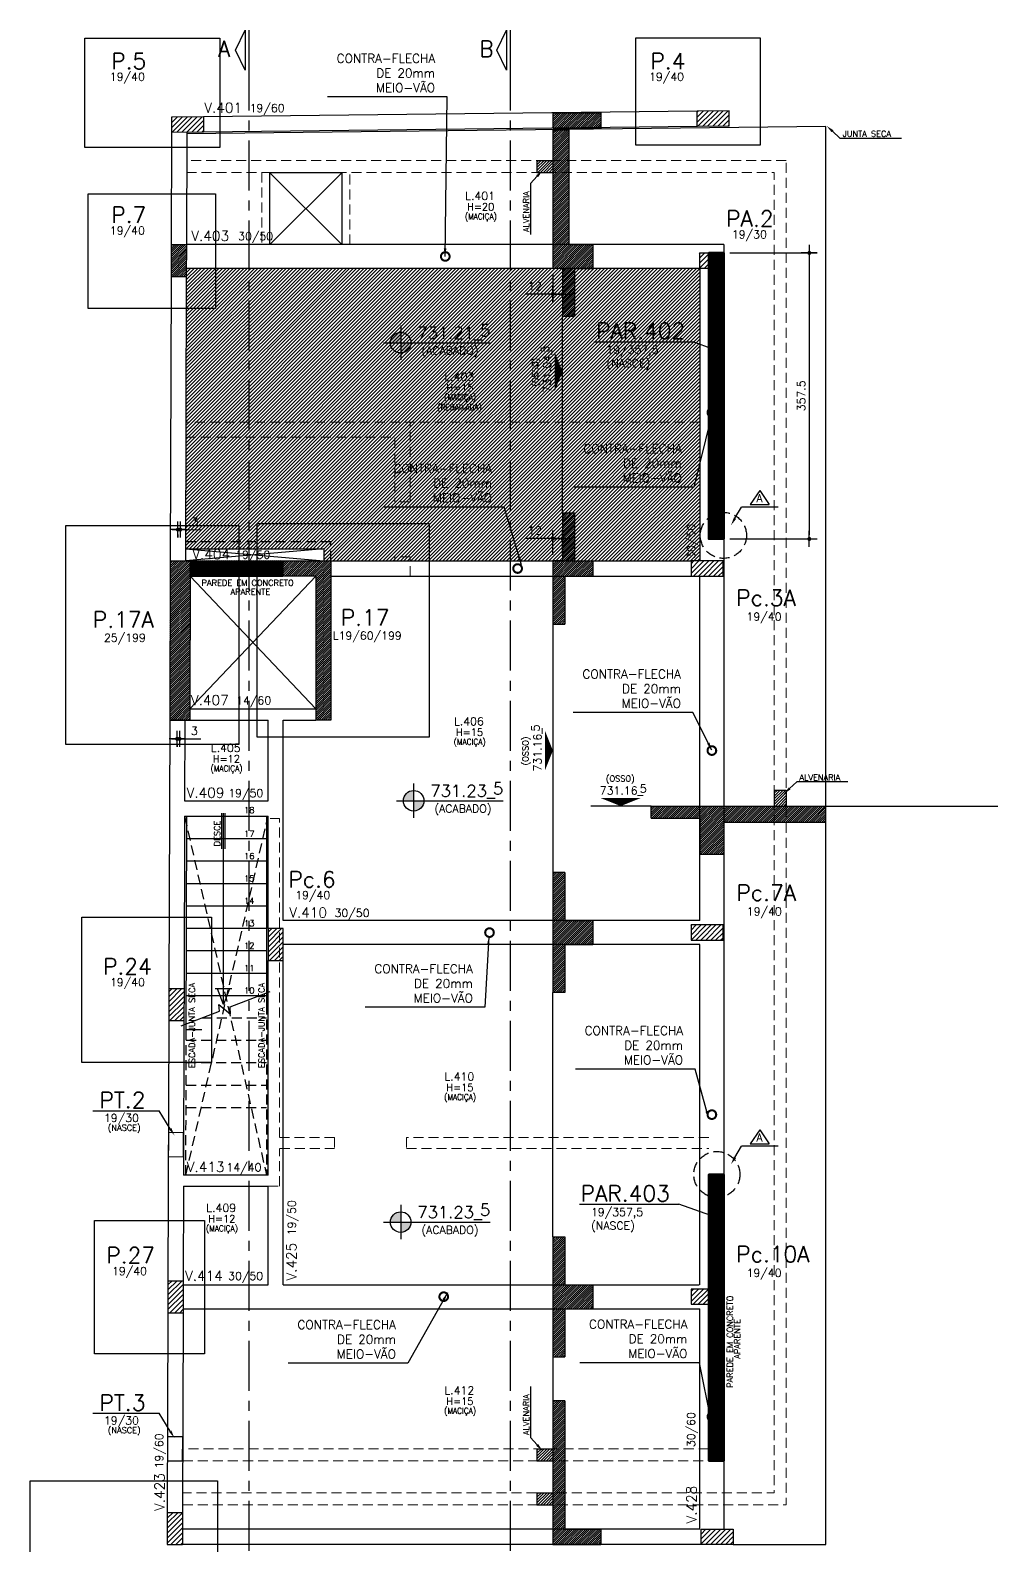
# Model space of a CAD drawing. Header units: inches. Extents: x 17515 to 34518, y -9122 to -4917.
# Drawn here: x 25391 to 26592, y -7168 to -5275 of the extents above; entities that cross this region are included whole.
import ezdxf
from ezdxf.enums import TextEntityAlignment as Align

# ---------------------------------------------------------------- set-up
doc = ezdxf.new("R2010")
doc.units = ezdxf.units.IN
doc.header["$LTSCALE"] = 50
doc.header["$MEASUREMENT"] = 0
doc.linetypes.add('CENTER', pattern=[2, 1.25, -0.25, 0.25, -0.25])
doc.linetypes.add('HIDDEN', pattern=[0.375, 0.25, -0.125])
for name, color, linetype in [('ALVENARIA', 10, 'HIDDEN'), ('CONTRA-FLECHA', 152, 'Continuous'), ('CORTE-FORMA', 1, 'Continuous'), ('COTA', 6, 'Continuous'), ('ESCADA', 8, 'Continuous'), ('FO-HACHURA_PILAR-CONT', 252, 'Continuous'), ('FO-HACHURA_PILAR-MORRE', 252, 'Continuous'), ('FO-TEXTO-LAJES', 152, 'Continuous'), ('FO-TEXTO-VIGAS', 3, 'Continuous'), ('HACHUR LAJE', 141, 'Continuous'), ('NIVEL', 3, 'Continuous'), ('NIVEL-ARQUITETURA', 3, 'Continuous'), ('P-C', 1, 'Continuous'), ('P-M', 7, 'Continuous'), ('P-N', 5, 'Continuous'), ('PAREDE', 191, 'Continuous'), ('TEXTO', 3, 'Continuous')]:
    doc.layers.add(name, color=color, linetype=linetype)
for name, color, linetype, lineweight in [('FO-Textos dos pilares', 3, 'Continuous', 20), ('FO-Vigas', 2, 'Continuous', 30), ('SEM LAJE', 8, 'Continuous', 30)]:
    doc.layers.add(name, color=color, linetype=linetype, lineweight=lineweight)
doc.styles.add('ROMANS', font='romans.shx')
doc.dimstyles.new('COTA_50', dxfattribs={"dimscale": 5, "dimtxt": 2, "dimasz": 1, "dimexe": 2, "dimexo": 1.5, "dimgap": 1, "dimtad": 1, "dimzin": 12, "dimdsep": 46, "dimtxsty": 'ROMANS', "dimblk1": 'COTA', "dimblk2": 'COTA', "dimsah": 1, "dimcen": -4, "dimdle": 1.5, "dimclrd": 6, "dimclre": 6, "dimclrt": 3, "dimadec": 0, "dimazin": 0, "dimtfac": 1, "dimtofl": 0, "dimtmove": 0, "dimatfit": 3, "dimldrblk": 'COTA', "dimfxl": 1, "dimtolj": 1, "dimtzin": 12, "dimarcsym": 0})
doc.dimstyles.new('NOTA', dxfattribs={"dimscale": 5, "dimtxt": 2, "dimasz": 2, "dimexe": 1.5, "dimexo": 2, "dimgap": 1, "dimtad": 1, "dimdec": 1, "dimzin": 12, "dimdsep": 46, "dimtxsty": 'ROMANS', "dimcen": 0.09, "dimclrd": 8, "dimclre": 8, "dimclrt": 3, "dimadec": 0, "dimazin": 0, "dimtfac": 1, "dimtdec": 1, "dimtofl": 0, "dimtmove": 0, "dimatfit": 3, "dimfxl": 1, "dimtolj": 1, "dimtzin": 12, "dimarcsym": 0})
pattern_1 = [(45, (7347.2887, 0), (-3.0935922, 3.0935922), [])]
pattern_2 = [(45, (7347.2887, 0), (-1.32582521, 1.32582521), [])]
pattern_3 = [(45, (7347.2887, 0), (-1.76776695, 1.76776695), [])]

# ---------------------------------------------------------------- blocks, each defined once
blk = doc.blocks.new('COTA')
at = {"layer": 'COTA'}
for p, q in [((2, 0), (-2, 0)), ((0, -2), (0, 2))]:
    blk.add_line(p, q, dxfattribs=at)
at = {"layer": 'COTA', "const_width": 0.5}
blk.add_lwpolyline([(-0.25, 0, 1), (0.25, 0, 1)], format="xyb", close=True, dxfattribs=at)
blk = doc.blocks.new('*D496')
at = {"layer": 'COTA', "color": 6, "lineweight": -2, "transparency": 16777216}
for p, q in [((25570.4, -5898.5), (25565.4, -5898.5)), ((25575.4, -5904.7), (25575.4, -5908.5)), ((25578.4, -5904.7), (25578.4, -5908.5)), ((25583.4, -5898.5), (25605.1, -5898.6))]:
    blk.add_line(p, q, dxfattribs=at)
at = {"layer": 'Defpoints', "color": 0, "transparency": 16777216}
for p in [(25575.4, -5897.2), (25578.4, -5897.2), (25578.4, -5898.5)]:
    blk.add_point(p, dxfattribs=at)
at = {"layer": 'COTA', "color": 6, "lineweight": -2, "transparency": 16777216, "xscale": 5, "yscale": 5, "zscale": 5}
for p, rotation in [((25575.4, -5898.5), 359.826316351655), ((25578.4, -5898.5), 179.826316351655)]:
    blk.add_blockref('COTA', p, dxfattribs=dict(at, rotation=rotation))
at = {"layer": 'COTA', "color": 3, "transparency": 16777216, "insert": (25596.8, -5888.6), "char_height": 10, "attachment_point": 5, "rotation": 359.8263, "style": 'ROMANS'}
blk.add_mtext('\\A1;3', dxfattribs=at)
blk = doc.blocks.new('*D497')
at = {"layer": 'COTA', "color": 6, "lineweight": -2, "transparency": 16777216}
for p, q in [((25569.6, -6160), (25564.6, -6160)), ((25574.6, -6167.2), (25574.6, -6170)), ((25577.6, -6167.2), (25577.6, -6170)), ((25582.6, -6160), (25604.3, -6160.1))]:
    blk.add_line(p, q, dxfattribs=at)
at = {"layer": 'Defpoints', "color": 0, "transparency": 16777216}
for p in [(25574.6, -6159.7), (25577.6, -6159.7), (25577.6, -6160)]:
    blk.add_point(p, dxfattribs=at)
at = {"layer": 'COTA', "color": 6, "lineweight": -2, "transparency": 16777216, "xscale": 5, "yscale": 5, "zscale": 5}
for p, rotation in [((25574.6, -6160), 359.826316351655), ((25577.6, -6160), 179.826316351655)]:
    blk.add_blockref('COTA', p, dxfattribs=dict(at, rotation=rotation))
at = {"layer": 'COTA', "color": 3, "transparency": 16777216, "insert": (25596, -6150.1), "char_height": 10, "attachment_point": 5, "rotation": 359.8263, "style": 'ROMANS'}
blk.add_mtext('\\A1;3', dxfattribs=at)
blk = doc.blocks.new('*D353')
at = {"color": 6, "lineweight": -2, "transparency": 16777216}
for p, q in [((26044.1, -5930.2), (26044.1, -5899.6)), ((26056.1, -5930.2), (26056.1, -5899.6)), ((26039.1, -5909.6), (26009.3, -5909.6)), ((26061.1, -5909.6), (26066.1, -5909.6))]:
    blk.add_line(p, q, dxfattribs=at)
at = {"layer": 'Defpoints', "color": 0, "transparency": 16777216}
for p in [(26044.1, -5909.6), (26044.1, -5937.7), (26056.1, -5937.7)]:
    blk.add_point(p, dxfattribs=at)
at = {"color": 6, "lineweight": -2, "transparency": 16777216, "xscale": 5, "yscale": 5, "zscale": 5}
blk.add_blockref('COTA', (26044.1, -5909.6), dxfattribs=at)
at = {"color": 6, "lineweight": -2, "transparency": 16777216, "xscale": 5, "yscale": 5, "zscale": 5, "rotation": 180}
blk.add_blockref('COTA', (26056.1, -5909.6), dxfattribs=at)
at = {"color": 3, "transparency": 16777216, "insert": (26021.7, -5899.6), "char_height": 10, "attachment_point": 5, "style": 'ROMANS'}
blk.add_mtext('\\A1;12', dxfattribs=at)
blk = doc.blocks.new('*D354')
at = {"color": 6, "lineweight": -2, "transparency": 16777216}
for p, q in [((26044.1, -5579.7), (26044.1, -5614.3)), ((26056.1, -5579.7), (26056.1, -5614.3)), ((26039.1, -5604.3), (26009.3, -5604.3)), ((26061.1, -5604.3), (26066.1, -5604.3))]:
    blk.add_line(p, q, dxfattribs=at)
at = {"layer": 'Defpoints', "color": 0, "transparency": 16777216}
for p in [(26044.1, -5572.2), (26056.1, -5572.2), (26044.1, -5604.3)]:
    blk.add_point(p, dxfattribs=at)
at = {"color": 6, "lineweight": -2, "transparency": 16777216, "xscale": 5, "yscale": 5, "zscale": 5}
blk.add_blockref('COTA', (26044.1, -5604.3), dxfattribs=at)
at = {"color": 6, "lineweight": -2, "transparency": 16777216, "xscale": 5, "yscale": 5, "zscale": 5, "rotation": 180}
blk.add_blockref('COTA', (26056.1, -5604.3), dxfattribs=at)
at = {"color": 3, "transparency": 16777216, "insert": (26021.7, -5594.3), "char_height": 10, "attachment_point": 5, "style": 'ROMANS'}
blk.add_mtext('\\A1;12', dxfattribs=at)
blk = doc.blocks.new('*D355')
at = {"color": 6, "lineweight": -2, "transparency": 16777216}
for p, q in [((26265.2, -5552.7), (26374.5, -5552.7)), ((26364.5, -5557.7), (26364.5, -5905.2)), ((26265.2, -5910.2), (26374.5, -5910.2))]:
    blk.add_line(p, q, dxfattribs=at)
at = {"layer": 'Defpoints', "color": 0, "transparency": 16777216}
for p in [(26257.7, -5552.7), (26257.7, -5910.2), (26364.5, -5910.2)]:
    blk.add_point(p, dxfattribs=at)
at = {"color": 6, "lineweight": -2, "transparency": 16777216, "xscale": 5, "yscale": 5, "zscale": 5}
for p, rotation in [((26364.5, -5552.7), 90), ((26364.5, -5910.2), 270)]:
    blk.add_blockref('COTA', p, dxfattribs=dict(at, rotation=rotation))
at = {"color": 3, "transparency": 16777216, "insert": (26354.5, -5731.4), "char_height": 10, "attachment_point": 5, "rotation": 90, "style": 'ROMANS'}
blk.add_mtext('\\A1;357.5', dxfattribs=at)

msp = doc.modelspace()

# ---------------------------------------------------------------- hatches: boundary and pattern name
at = {"layer": 'CORTE-FORMA'}
h = msp.add_hatch(dxfattribs=at)
h.set_pattern_fill('ANSI31', color=70, scale=15)
h.set_pattern_definition(pattern_2)
h.paths.add_polyline_path([(26044.088, -5396.708), (26104.088, -5396.708), (26104.088, -5377.707), (26044.088, -5377.707)])
h = msp.add_hatch(dxfattribs=at)
h.set_pattern_fill('ANSI31', color=70, scale=15)
h.set_pattern_definition(pattern_2)
h.paths.add_polyline_path([(26044.088, -5572.15), (26044.088, -5398.708), (26064.088, -5398.708), (26064.088, -5542.15), (26094.088, -5542.15), (26094.088, -5572.15), (26071.088, -5572.15), (26071.088, -5632.15), (26056.088, -5632.15), (26056.088, -5572.15)])
h = msp.add_hatch(dxfattribs=at)
h.set_pattern_fill('ANSI31', color=8, scale=20)
h.set_pattern_definition(pattern_3)
h.paths.add_polyline_path([(26044.088, -5452.186), (26044.088, -5437.186), (26044.088, -5437.186), (26024.088, -5437.186), (26024.088, -5437.186), (26024.088, -5452.186), (26024.088, -5452.186)])
h = msp.add_hatch(dxfattribs=at)
h.set_pattern_fill('ANSI31', color=70, scale=15)
h.set_pattern_definition(pattern_2)
h.paths.add_polyline_path([(26044.088, -5937.65), (26044.088, -6016.65), (26059.088, -6016.65), (26059.088, -5956.65), (26094.088, -5956.65), (26094.088, -5937.65), (26071.088, -5937.65), (26071.088, -5877.65), (26056.088, -5877.65), (26056.088, -5937.65)])
h = msp.add_hatch(dxfattribs=at)
h.set_pattern_fill('ANSI31', color=8, scale=20)
h.set_pattern_definition(pattern_3)
h.paths.add_polyline_path([(26320.654, -6244.001), (26335.654, -6244.001), (26335.654, -6224.001), (26320.654, -6224.001)])
h = msp.add_hatch(dxfattribs=at)
h.set_pattern_fill('ANSI31', color=70, scale=15)
h.set_pattern_definition(pattern_2)
h.paths.add_polyline_path([(26166.721, -6259.001), (26227.721, -6259.001), (26227.721, -6304.001), (26257.721, -6304.001), (26257.721, -6264.001), (26385.221, -6264.001), (26385.221, -6244.001), (26166.721, -6244.001)])
h = msp.add_hatch(dxfattribs=at)
h.set_pattern_fill('ANSI31', color=70, scale=15)
h.set_pattern_definition(pattern_2)
h.paths.add_polyline_path([(26059.088, -6417.134), (26094.088, -6417.134), (26094.088, -6387.134), (26059.088, -6387.134), (26059.088, -6327.134), (26044.088, -6327.134), (26044.088, -6477.134), (26059.088, -6477.134)])
h = msp.add_hatch(dxfattribs=at)
h.set_pattern_fill('ANSI31', color=70, scale=15)
h.set_pattern_definition(pattern_2)
h.paths.add_polyline_path([(26059.088, -6872.15), (26094.088, -6872.15), (26094.088, -6842.15), (26059.088, -6842.15), (26059.088, -6782.15), (26044.088, -6782.15), (26044.088, -6932.15), (26059.088, -6932.15)])
h = msp.add_hatch(dxfattribs=at)
h.set_pattern_fill('ANSI31', color=70, scale=15)
h.set_pattern_definition(pattern_2)
h.paths.add_polyline_path([(26044.088, -7166.685), (26104.088, -7166.685), (26104.088, -7147.685), (26059.088, -7147.685), (26059.088, -6987.185), (26044.088, -6987.185)])
h = msp.add_hatch(dxfattribs=at)
h.set_pattern_fill('ANSI31', color=8, scale=20)
h.set_pattern_definition([(45, (7347.2887, 55), (-1.76776695, 1.76776695), [])])
h.paths.add_polyline_path([(26044.088, -7047.185), (26024.088, -7047.185), (26024.088, -7062.185), (26044.088, -7062.185)])
h = msp.add_hatch(dxfattribs=at)
h.set_pattern_fill('ANSI31', color=8, scale=20)
h.set_pattern_definition(pattern_3)
h.paths.add_polyline_path([(26024.088, -7102.185), (26024.088, -7117.185), (26044.088, -7117.185), (26044.088, -7102.185)])
at = {"layer": 'FO-HACHURA_PILAR-CONT'}
h = msp.add_hatch(dxfattribs=at)
h.set_pattern_fill('ANSI31', color=256, scale=15)
h.set_pattern_definition(pattern_2)
h.paths.add_polyline_path([(25567.004, -5542.15), (25586.004, -5542.15), (25585.883, -5582.15), (25566.883, -5582.15)])
h = msp.add_hatch(dxfattribs=at)
h.set_pattern_fill('ANSI31', color=256, scale=15)
h.set_pattern_definition([(45, (13934.3735, 0), (-1.32582521, 1.32582521), [])])
edge = h.paths.add_edge_path()
edge.add_line((25565.805, -5937.65), (25590.805, -5937.65))
edge.add_line((25565.805, -5937.65), (25565.202, -6136.65))
edge.add_line((25590.805, -5937.65), (25590.202, -6136.726))
edge.add_line((25565.202, -6136.65), (25590.202, -6136.65))
h = msp.add_hatch(dxfattribs=at)
h.set_pattern_fill('ANSI31', color=256, scale=15)
h.set_pattern_definition(pattern_2)
edge = h.paths.add_edge_path()
edge.add_line((25706.721, -5937.65), (25706.721, -5956.65))
edge.add_line((25706.721, -5937.65), (25766.721, -5937.65))
edge.add_line((25747.721, -5956.65), (25706.721, -5956.65))
edge.add_line((25747.721, -5956.65), (25747.721, -6136.65))
edge.add_line((25766.721, -5937.65), (25766.721, -6136.65))
edge.add_line((25766.721, -6136.65), (25747.721, -6136.65))
at = {"layer": 'FO-HACHURA_PILAR-MORRE'}
h = msp.add_hatch(dxfattribs=at)
h.set_pattern_fill('ANSI31', color=256, scale=35)
h.set_pattern_definition(pattern_1)
h.paths.add_polyline_path([(26264.221, -5394.219), (26224.221, -5394.672), (26224.221, -5375.67), (26264.221, -5375.218)])
h = msp.add_hatch(dxfattribs=at)
h.set_pattern_fill('ANSI31', color=256, scale=35)
h.set_pattern_definition(pattern_1)
h.paths.add_polyline_path([(25607.488, -5382.643), (25607.43, -5401.644), (25567.429, -5402.097), (25567.486, -5383.095)])
h = msp.add_hatch(dxfattribs=at)
h.set_pattern_fill('ANSI31', color=256, scale=35)
h.set_pattern_definition(pattern_1)
h.paths.add_polyline_path([(26256.721, -5552.65), (26227.221, -5552.65), (26227.221, -5571.65), (26256.721, -5571.65)])
h = msp.add_hatch(dxfattribs=at)
h.set_pattern_fill('ANSI31', color=256, scale=35)
h.set_pattern_definition(pattern_1)
h.paths.add_polyline_path([(26216.721, -5937.65), (26216.721, -5947.15), (26216.721, -5956.65), (26236.721, -5956.65), (26256.721, -5956.65), (26256.721, -5947.15), (26256.721, -5937.65), (26236.721, -5937.65)])
h = msp.add_hatch(dxfattribs=at)
h.set_pattern_fill('ANSI31', color=256, scale=35)
h.set_pattern_definition(pattern_1)
h.paths.add_polyline_path([(25688.188, -6437.15), (25697.688, -6437.15), (25707.188, -6437.15), (25707.188, -6417.15), (25707.188, -6397.15), (25697.688, -6397.15), (25688.188, -6397.15), (25688.188, -6417.15)])
h = msp.add_hatch(dxfattribs=at)
h.set_pattern_fill('ANSI31', color=256, scale=35)
h.set_pattern_definition(pattern_1)
h.paths.add_polyline_path([(26216.721, -6392.634), (26216.721, -6402.134), (26216.721, -6411.634), (26236.721, -6411.634), (26256.721, -6411.634), (26256.721, -6402.134), (26256.721, -6392.634), (26236.721, -6392.634)])
h = msp.add_hatch(dxfattribs=at)
h.set_pattern_fill('ANSI31', color=256, scale=35)
h.set_pattern_definition(pattern_1)
h.paths.add_polyline_path([(25583.185, -6472.15), (25583.064, -6512.15), (25564.064, -6512.15), (25564.185, -6472.15)])
h = msp.add_hatch(dxfattribs=at)
h.set_pattern_fill('ANSI31', color=256, scale=35)
h.set_pattern_definition(pattern_1)
h.paths.add_polyline_path([(25582.079, -6837.15), (25581.957, -6877.15), (25562.957, -6877.15), (25563.079, -6837.15)])
h = msp.add_hatch(dxfattribs=at)
h.set_pattern_fill('ANSI31', color=256, scale=35)
h.set_pattern_definition(pattern_1)
h.paths.add_polyline_path([(26216.721, -6847.65), (26216.721, -6857.15), (26216.721, -6866.65), (26236.721, -6866.65), (26256.721, -6866.65), (26256.721, -6857.15), (26256.721, -6847.65), (26236.721, -6847.65)])
h = msp.add_hatch(dxfattribs=at)
h.set_pattern_fill('ANSI31', color=256, scale=35)
h.set_pattern_definition(pattern_1)
h.paths.add_polyline_path([(25581.201, -7126.65), (25581.08, -7166.65), (25562.08, -7166.65), (25562.201, -7126.65)])
h = msp.add_hatch(dxfattribs=at)
h.set_pattern_fill('ANSI31', color=256, scale=35)
h.set_pattern_definition(pattern_1)
h.paths.add_polyline_path([(26229.221, -7166.685), (26229.221, -7147.685), (26269.221, -7147.685), (26269.221, -7166.685)])
at = {"layer": 'HACHUR LAJE'}
h = msp.add_hatch(dxfattribs=at)
h.set_pattern_fill('ANSI31', color=21, scale=25)
h.set_pattern_definition([(45, (7347.2887, 0), (-2.2097087, 2.2097087), [])])
h.paths.add_polyline_path([(26227.221, -5571.65), (25585.913, -5572.15), (25584.851, -5922.65), (25757.721, -5922.65), (25757.721, -5937.65), (26227.721, -5937.65)])
at = {"layer": 'NIVEL-ARQUITETURA'}
h = msp.add_hatch(color=1, dxfattribs=at)
h.paths.add_polyline_path([(25865.697, -5669.815), (25866.673, -5664.907), (25853.848, -5664.907), (25853.848, -5673.836), (25859.167, -5676.481), (25862.917, -5673.976)])
h.paths.add_polyline_path([(25853.848, -5673.836), (25853.848, -5677.732), (25858.756, -5676.756), (25859.167, -5676.481)])
h.paths.add_polyline_path([(25853.848, -5652.082), (25848.94, -5653.058), (25844.779, -5655.838), (25841.999, -5659.999), (25841.023, -5664.907), (25853.848, -5664.907)])
h = msp.add_hatch(color=1, dxfattribs=at)
h.paths.add_polyline_path([(25881.883, -6242.274), (25882.859, -6237.366), (25870.034, -6237.366), (25870.034, -6246.295), (25875.354, -6248.94), (25879.103, -6246.435)])
h.paths.add_polyline_path([(25870.034, -6246.295), (25870.034, -6250.191), (25874.942, -6249.215), (25875.354, -6248.94)])
h.paths.add_polyline_path([(25870.034, -6224.541), (25865.126, -6225.518), (25860.965, -6228.298), (25858.185, -6232.459), (25857.209, -6237.366), (25870.034, -6237.366)])
h = msp.add_hatch(color=1, dxfattribs=at)
h.paths.add_polyline_path([(25865.697, -6768.828), (25866.673, -6763.92), (25853.848, -6763.92), (25853.848, -6772.849), (25859.167, -6775.493), (25862.917, -6772.988)])
h.paths.add_polyline_path([(25853.848, -6772.849), (25853.848, -6776.745), (25858.756, -6775.768), (25859.167, -6775.493)])
h.paths.add_polyline_path([(25853.848, -6751.095), (25848.94, -6752.071), (25844.779, -6754.851), (25841.999, -6759.012), (25841.023, -6763.92), (25853.848, -6763.92)])
at = {"layer": 'PAREDE', "linetype": 'Continuous', "lineweight": 50}
h = msp.add_hatch(dxfattribs=at)
h.set_pattern_fill('ANSI31', color=256, scale=15)
h.set_pattern_definition([(45, (7031.3497, 0), (-1.32582521, 1.32582521), [])])
h.paths.add_polyline_path([(26238.722, -5910.183), (26257.722, -5910.183), (26257.722, -5552.652), (26238.722, -5552.652)])
h = msp.add_hatch(dxfattribs=at)
h.set_pattern_fill('ANSI31', color=256, scale=15)
h.set_pattern_definition([(45, (20521.4583, 9e-13), (-1.3258252, 1.3258252), [])])
h.paths.add_polyline_path([(25706.721, -5937.65), (25590.805, -5937.65), (25590.748, -5956.65), (25706.721, -5956.65)])
h = msp.add_hatch(dxfattribs=at)
h.set_pattern_fill('ANSI31', color=256, scale=15)
h.set_pattern_definition([(45, (7031.1486, 0), (-1.32582521, 1.32582521), [])])
h.paths.add_polyline_path([(26257.722, -6704.65), (26238.722, -6704.65), (26238.722, -7062.15), (26257.722, -7062.15)])

# ---------------------------------------------------------------- linework, layer by layer
for points in [[(25459.137, -5284.386), (25627.955, -5284.386), (25627.955, -5420.972), (25459.137, -5420.972)], [(26147.631, -5284.13), (26303.018, -5284.13), (26303.018, -5418.148), (26147.631, -5418.148)], [(25463.369, -5478.935), (25622.406, -5478.935), (25622.406, -5622.072), (25463.369, -5622.072)], [(25651.975, -5893.964), (25435.011, -5893.964), (25435.011, -6166.444), (25651.975, -6166.444)], [(25674.5, -5890.688), (25889.316, -5890.688), (25889.316, -6157.703), (25674.5, -6157.703)], [(25455.362, -6382.971), (25617.593, -6382.971), (25617.593, -6564.65), (25455.362, -6564.65)], [(25471.283, -6761.997), (25608.653, -6761.997), (25608.653, -6928.524), (25471.283, -6928.524)], [(25391.016, -7087.396), (25624.951, -7087.396), (25624.951, -7286.381), (25391.016, -7286.381)]]:
    msp.add_lwpolyline(points, close=True)
at = {"layer": 'ALVENARIA', "lineweight": 5}
for p, q in [((26335.654, -5437.186), (25586.807, -5437.186)), ((25680.154, -5452.186), (25680.154, -5542.15)), ((25680.154, -5452.186), (25680.154, -5542.15)), ((25690.154, -5452.65), (25690.154, -5542.15)), ((25690.154, -5452.65), (25690.154, -5542.15)), ((25780.154, -5542.15), (25780.154, -5452.65)), ((25780.154, -5542.15), (25780.154, -5452.65)), ((25790.154, -5542.15), (25790.154, -5452.186)), ((26227.721, -5764.15), (25585.331, -5764.15)), ((25865.721, -5863.65), (25865.721, -5764.15)), ((25585.274, -5783.15), (25846.721, -5783.15)), ((25846.721, -5783.65), (25846.721, -5863.65)), ((25865.721, -5863.65), (25846.721, -5863.65)), ((25846.721, -5932.65), (25846.721, -5938.15)), ((25865.721, -5932.65), (25846.721, -5932.65)), ((25846.721, -5932.65), (25846.721, -5938.15)), ((25865.721, -5932.65), (25846.721, -5932.65)), ((25865.721, -5956.65), (25865.721, -5932.65)), ((25702.221, -6259.651), (25690.586, -6259.651)), ((25702.221, -6658.15), (25702.221, -6259.651)), ((25771.222, -6658.15), (25702.721, -6658.15)), ((25771.222, -6658.15), (25771.222, -6672.15)), ((26238.722, -6658.15), (25861.222, -6658.15)), ((25861.222, -6658.15), (25861.222, -6672.15)), ((25702.221, -6719.15), (25702.221, -6672.15)), ((25702.721, -6672.15), (25771.222, -6672.15)), ((25861.222, -6672.15), (26238.722, -6672.15)), ((25688.188, -6719.15), (25702.221, -6719.15))]:
    msp.add_line(p, q, dxfattribs=at)
at = {"layer": 'ALVENARIA'}
msp.add_line((25766.721, -5937.65), (25766.721, -5913.65), dxfattribs=at)
at = {"layer": 'ALVENARIA', "lineweight": 5, "flags": 128}
for points in [[(25581.638, -7117.185), (26335.654, -7117.185), (26335.654, -5437.186)], [(25586.277, -5452.186), (26320.654, -5452.186), (26320.654, -7102.185), (25581.682, -7102.185)], [(25581.8, -7062.185), (26237.721, -7062.185)], [(26238.722, -7047.185), (25581.845, -7047.185)]]:
    msp.add_lwpolyline(points, dxfattribs=at)
at = {"layer": 'ALVENARIA', "flags": 128}
msp.add_lwpolyline([(25766.721, -5913.65), (25584.878, -5913.65)], dxfattribs=at)
at = {"layer": 'CONTRA-FLECHA', "linetype": 'Continuous', "const_width": 2.56}
for points in [[(25905.772, -5560.969, 1), (25913.408, -5553.332, 1)], [(26238.903, -5755.969, 1), (26246.54, -5748.332, 1)], [(25996.153, -5950.969, 1), (26003.79, -5943.332, 1)], [(26238.903, -6178.461, 1), (26246.54, -6170.824, 1)], [(25961.011, -6405.953, 1), (25968.648, -6398.316, 1)], [(26238.903, -6633.461, 1), (26246.54, -6625.824, 1)], [(25903.801, -6860.969, 1), (25911.438, -6853.332, 1)], [(26238.903, -7010.969, 1), (26246.54, -7003.332, 1)]]:
    msp.add_lwpolyline(points, format="xyb", close=True, dxfattribs=at)
at = {"layer": 'CORTE-FORMA'}
for p, q in [((26044.088, -5377.707), (26044.088, -5396.708)), ((26044.088, -5377.707), (26104.088, -5377.707)), ((26104.088, -5377.707), (26104.088, -5396.708)), ((26044.088, -5396.708), (26104.088, -5396.708)), ((26044.088, -5398.708), (26044.088, -5572.15)), ((26044.088, -5398.708), (26064.088, -5398.708)), ((26064.088, -5398.708), (26064.088, -5542.15)), ((26064.088, -5542.15), (26094.088, -5542.15)), ((26094.088, -5542.15), (26094.088, -5572.15)), ((26056.088, -5572.15), (26044.088, -5572.15)), ((26056.088, -5572.15), (26056.088, -5632.15)), ((26071.088, -5572.15), (26071.088, -5632.15)), ((26071.088, -5572.15), (26094.088, -5572.15)), ((26056.088, -5877.65), (26056.088, -5937.65)), ((26071.088, -5877.65), (26071.088, -5937.65)), ((26044.088, -5937.65), (26044.088, -6016.65)), ((26056.088, -5937.65), (26044.088, -5937.65)), ((26071.088, -5937.65), (26094.088, -5937.65)), ((26094.088, -5937.65), (26094.088, -5956.65)), ((26059.088, -5956.65), (26059.088, -6016.65)), ((26059.088, -5956.65), (26094.088, -5956.65)), ((26166.721, -6244.001), (26385.221, -6244.001)), ((26385.221, -6264.001), (26385.221, -6244.001)), ((26166.721, -6259.001), (26227.721, -6259.001)), ((26227.721, -6259.001), (26227.721, -6304.001)), ((26257.721, -6264.001), (26385.221, -6264.001)), ((26257.721, -6264.001), (26257.721, -6304.001)), ((26227.721, -6304.001), (26257.721, -6304.001)), ((26044.088, -6327.134), (26044.088, -6477.134)), ((26059.088, -6327.134), (26059.088, -6387.134)), ((26059.088, -6387.134), (26094.088, -6387.134)), ((26094.088, -6387.134), (26094.088, -6417.134)), ((26059.088, -6417.134), (26059.088, -6477.134)), ((26059.088, -6417.134), (26094.088, -6417.134)), ((26044.088, -6782.15), (26044.088, -6932.15)), ((26059.088, -6782.15), (26059.088, -6842.15)), ((26059.088, -6842.15), (26094.088, -6842.15)), ((26094.088, -6842.15), (26094.088, -6872.15)), ((26059.088, -6872.15), (26059.088, -6932.15)), ((26059.088, -6872.15), (26094.088, -6872.15)), ((26044.088, -6987.185), (26044.088, -7166.685)), ((26059.088, -6987.185), (26059.088, -7147.685)), ((26059.088, -7147.685), (26104.088, -7147.685)), ((26104.088, -7147.685), (26104.088, -7166.685)), ((26044.088, -7166.685), (26104.088, -7166.685))]:
    msp.add_line(p, q, dxfattribs=at)
at = {"layer": 'CORTE-FORMA', "color": 8}
for p, q in [((26024.088, -5437.186), (26024.088, -5452.186)), ((26024.088, -5437.186), (26044.088, -5437.186)), ((26024.088, -5452.186), (26044.088, -5452.186)), ((26056.088, -5877.65), (26056.088, -5632.15)), ((26044.088, -6016.65), (26044.088, -6327.134)), ((26320.654, -6224.001), (26335.654, -6224.001)), ((26320.654, -6224.001), (26320.654, -6244.001)), ((26335.654, -6224.001), (26335.654, -6244.001)), ((26166.721, -6244.001), (26091.279, -6244.001)), ((26385.221, -6244.001), (27706.221, -6244.001)), ((26044.088, -6782.15), (26044.088, -6477.134)), ((26044.088, -6932.15), (26044.088, -6987.185)), ((26024.088, -7047.185), (26024.088, -7062.185)), ((26024.088, -7047.185), (26044.088, -7047.185)), ((26024.088, -7062.185), (26044.088, -7062.185)), ((26024.088, -7102.185), (26024.088, -7117.185)), ((26024.088, -7102.185), (26044.088, -7102.185)), ((26024.088, -7117.185), (26044.088, -7117.185))]:
    msp.add_line(p, q, dxfattribs=at)
at = {"layer": 'CORTE-FORMA', "color": 70}
for p, q in [((26071.088, -5632.15), (26056.088, -5632.15)), ((26056.088, -5877.65), (26071.088, -5877.65)), ((26044.088, -6016.65), (26059.088, -6016.65)), ((26166.721, -6259.001), (26166.721, -6244.001)), ((26059.088, -6327.134), (26044.088, -6327.134)), ((26059.088, -6477.134), (26044.088, -6477.134)), ((26044.088, -6782.15), (26059.088, -6782.15)), ((26044.088, -6932.15), (26059.088, -6932.15))]:
    msp.add_line(p, q, dxfattribs=at)
at = {"layer": 'CORTE-FORMA', "color": 70, "flags": 128}
msp.add_lwpolyline([(26059.088, -6987.185), (26044.088, -6987.185)], dxfattribs=at)
at = {"layer": 'COTA', "color": 8}
for p, q in [((26393.517, -5400.719), (26402.692, -5409.121)), ((26402.692, -5409.121), (26479.84, -5409.121)), ((26024.353, -5456.913), (26015.951, -5466.088)), ((26015.951, -5466.088), (26015.951, -5529.83)), ((26339.888, -6222.047), (26349.063, -6213.645)), ((26412.805, -6213.645), (26349.063, -6213.645)), ((25469.003, -6624.676), (25552.099, -6624.676)), ((25565.898, -6647.178), (25552.099, -6624.676)), ((26015.951, -6969.43), (26015.951, -7033.171)), ((25469.003, -7002.765), (25552.099, -7002.765)), ((25565.898, -7025.266), (25552.099, -7002.765)), ((26024.353, -7042.346), (26015.951, -7033.171))]:
    msp.add_line(p, q, dxfattribs=at)
for points in [[(26394.642, -5399.49), (26386.142, -5393.966), (26392.391, -5401.949)], [(26025.582, -5458.039), (26031.107, -5449.539), (26023.124, -5455.788)], [(26341.014, -6223.276), (26332.513, -6228.801), (26338.762, -6220.818)], [(25567.319, -6646.307), (25571.126, -6655.703), (25564.478, -6648.049)], [(25567.319, -7024.395), (25571.126, -7033.791), (25564.478, -7026.138)], [(26025.582, -7041.22), (26031.107, -7049.721), (26023.124, -7043.472)]]:
    msp.add_solid(points, dxfattribs=at)
at = {"layer": 'ESCADA'}
for p, q in [((25585.906, -6530.774), (25586.716, -6256.65)), ((25686.188, -6256.65), (25686.188, -6491.93)), ((25586.591, -6284.65), (25686.188, -6284.65)), ((25586.508, -6312.65), (25686.188, -6312.65)), ((25586.425, -6340.65), (25686.188, -6340.65)), ((25586.342, -6368.65), (25686.188, -6368.65)), ((25586.259, -6396.65), (25686.188, -6396.65)), ((25586.176, -6424.65), (25686.188, -6424.65)), ((25586.094, -6452.65), (25686.188, -6452.65)), ((25640.838, -6494.962), (25690.793, -6475.612)), ((25586.011, -6480.65), (25686.188, -6480.65)), ((25627.351, -6500.186), (25626.715, -6492.056)), ((25626.715, -6492.056), (25641.212, -6503.924)), ((25641.212, -6503.924), (25640.838, -6494.962)), ((25579.644, -6518.665), (25627.351, -6500.186)), ((25585.928, -6523.185), (25605.498, -6523.185))]:
    msp.add_line(p, q, dxfattribs=at)
at = {"layer": 'ESCADA', "linetype": 'HIDDEN'}
for p, q in [((25686.188, -6491.93), (25686.188, -6705.15)), ((25605.498, -6508.65), (25686.188, -6508.65)), ((25585.39, -6705.15), (25585.906, -6530.774)), ((25585.845, -6536.65), (25686.188, -6536.65)), ((25585.762, -6564.65), (25686.188, -6564.65)), ((25585.68, -6592.65), (25686.188, -6592.65)), ((25585.597, -6620.65), (25686.188, -6620.65))]:
    msp.add_line(p, q, dxfattribs=at)
at = {"layer": 'FO-Vigas'}
for p, q in [((26224.221, -5375.67), (25607.488, -5382.643)), ((26385.221, -5394.852), (25586.423, -5403.882)), ((26224.221, -5394.672), (25607.43, -5401.644)), ((26385.221, -7166.685), (26385.221, -5394.852)), ((25567.429, -5402.097), (25567.004, -5542.15)), ((25586.429, -5401.882), (25586.004, -5542.15)), ((25780.154, -5452.65), (25690.154, -5452.65)), ((25690.154, -5542.15), (25690.154, -5452.65)), ((25780.154, -5452.65), (25780.154, -5542.15)), ((26257.721, -5542.15), (25586.004, -5542.15)), ((26257.721, -5542.15), (26257.721, -7147.685)), ((25566.883, -5582.15), (25565.805, -5937.65)), ((25585.882, -5582.65), (25584.805, -5937.65)), ((26227.721, -5572.15), (25585.913, -5572.15)), ((26227.721, -5572.15), (26227.721, -5937.65)), ((25584.851, -5922.65), (25757.721, -5922.65)), ((25757.721, -5922.65), (25757.721, -5937.65)), ((25590.805, -5937.65), (25706.721, -5937.65)), ((25766.721, -5937.65), (26216.721, -5937.65)), ((25590.748, -5956.65), (25706.721, -5956.65)), ((25766.721, -5956.65), (26216.721, -5956.65)), ((26227.721, -6387.134), (26227.721, -5956.65)), ((25590.202, -6122.65), (25747.721, -6122.65)), ((25565.202, -6136.65), (25564.185, -6472.15)), ((25584.202, -6136.65), (25583.896, -6237.65)), ((25590.202, -6136.65), (25688.188, -6136.65)), ((25688.188, -6237.65), (25688.188, -6136.65)), ((25707.188, -6136.65), (25747.721, -6136.65)), ((25707.188, -6387.134), (25707.188, -6136.65)), ((25583.896, -6237.65), (25688.188, -6237.65)), ((25583.838, -6256.65), (25583.185, -6472.15)), ((25583.838, -6256.65), (25688.188, -6256.65)), ((25688.188, -6397.15), (25688.188, -6256.65)), ((26227.721, -6387.134), (25707.188, -6387.134)), ((26227.721, -6417.134), (25707.188, -6417.134)), ((26227.721, -6842.15), (26227.721, -6417.134)), ((25688.188, -6705.15), (25688.188, -6437.15)), ((25707.188, -6842.15), (25707.188, -6437.15)), ((25564.064, -6512.15), (25563.079, -6837.15)), ((25583.064, -6512.15), (25582.479, -6705.15)), ((25582.436, -6719.15), (25582.079, -6837.15)), ((25582.436, -6719.15), (25688.188, -6719.15)), ((25688.188, -6705.15), (25582.479, -6705.15)), ((25688.188, -6842.15), (25688.188, -6719.15)), ((25582.064, -6842.15), (25688.188, -6842.15)), ((25707.188, -6842.15), (26226.721, -6842.15)), ((25581.973, -6872.15), (26227.721, -6872.15)), ((26227.721, -7147.685), (26227.721, -6872.15)), ((25562.957, -6877.15), (25562.201, -7126.65)), ((25581.957, -6877.15), (25581.201, -7126.65)), ((26227.721, -7147.685), (25581.137, -7147.685)), ((26229.221, -7166.685), (25581.08, -7166.685)), ((26269.221, -7166.685), (26385.221, -7166.685))]:
    msp.add_line(p, q, dxfattribs=at)
at = {"layer": 'NIVEL', "color": 1}
for points in [[(26056.088, -5701.177, 0, 50, 0), (26046.088, -5701.177, 50, 50, 0)], [(26044.088, -6174.642, 0, 50, 0), (26034.088, -6174.642, 50, 50, 0)], [(26128.798, -6244.001, 0, 50, 0), (26128.798, -6234.001, 50, 50, 0)]]:
    msp.add_lwpolyline(points, format="xyseb", dxfattribs=at)
at = {"layer": 'NIVEL-ARQUITETURA', "color": 1}
for p, q in [((25853.848, -5643.364), (25853.848, -5686.449)), ((25832.305, -5664.907), (25965.721, -5664.907)), ((25870.034, -6215.824), (25870.034, -6258.909)), ((25848.492, -6237.366), (25981.907, -6237.366)), ((25853.848, -6742.377), (25853.848, -6785.462)), ((25832.305, -6763.92), (25965.721, -6763.92))]:
    msp.add_line(p, q, dxfattribs=at)
for centre in [(25853.848, -5664.907), (25870.034, -6237.366), (25853.848, -6763.92)]:
    msp.add_circle(centre, 12.825, dxfattribs=at)
at = {"layer": 'P-C'}
for p, q in [((25567.004, -5542.15), (25566.883, -5582.15)), ((25567.004, -5542.15), (25586.004, -5542.15)), ((25586.004, -5542.15), (25585.883, -5582.15)), ((25566.883, -5582.15), (25585.883, -5582.15)), ((25565.805, -5937.65), (25565.202, -6136.65)), ((25565.805, -5937.65), (25590.805, -5937.65)), ((25590.805, -5937.65), (25590.202, -6136.726)), ((25706.721, -5937.65), (25766.721, -5937.65)), ((25706.721, -5937.65), (25706.721, -5956.65)), ((25766.721, -5937.65), (25766.721, -6136.65)), ((25747.721, -5956.65), (25706.721, -5956.65)), ((25747.721, -5956.65), (25747.721, -6136.65)), ((25584.202, -6136.65), (25565.202, -6136.65)), ((25565.202, -6136.65), (25590.202, -6136.65)), ((25766.721, -6136.65), (25747.721, -6136.65))]:
    msp.add_line(p, q, dxfattribs=at)
at = {"layer": 'P-M'}
for p, q in [((26264.221, -5375.218), (26224.221, -5375.67)), ((26224.221, -5394.672), (26224.221, -5375.67)), ((26264.221, -5394.219), (26264.221, -5375.218)), ((25567.486, -5383.095), (25567.429, -5402.097)), ((25607.488, -5382.643), (25567.486, -5383.095)), ((25607.488, -5382.643), (25607.43, -5401.644)), ((26264.221, -5394.219), (26224.221, -5394.672)), ((25607.43, -5401.644), (25567.429, -5402.097)), ((26227.221, -5552.65), (26227.221, -5571.65)), ((26227.221, -5552.65), (26256.721, -5552.65)), ((26256.721, -5552.65), (26256.721, -5571.65)), ((26227.221, -5571.65), (26256.721, -5571.65)), ((25564.185, -6472.15), (25564.064, -6512.15)), ((25564.185, -6472.15), (25583.185, -6472.15)), ((25583.185, -6472.15), (25583.064, -6512.15)), ((25564.064, -6512.15), (25583.064, -6512.15)), ((25563.079, -6837.15), (25562.957, -6877.15)), ((25563.079, -6837.15), (25582.079, -6837.15)), ((25582.079, -6837.15), (25581.957, -6877.15)), ((25562.957, -6877.15), (25581.957, -6877.15)), ((25562.201, -7126.65), (25562.08, -7166.65)), ((25562.201, -7126.65), (25581.201, -7126.65)), ((25581.201, -7126.65), (25581.08, -7166.65)), ((25562.08, -7166.65), (25581.08, -7166.65))]:
    msp.add_line(p, q, dxfattribs=at)
for points in [[(26216.721, -5937.65), (26216.721, -5947.15), (26216.721, -5956.65), (26236.721, -5956.65), (26256.721, -5956.65), (26256.721, -5947.15), (26256.721, -5937.65), (26236.721, -5937.65), (26216.721, -5937.65)], [(25688.188, -6437.15), (25697.688, -6437.15), (25707.188, -6437.15), (25707.188, -6417.15), (25707.188, -6397.15), (25697.688, -6397.15), (25688.188, -6397.15), (25688.188, -6417.15), (25688.188, -6437.15)], [(26216.721, -6392.634), (26216.721, -6402.134), (26216.721, -6411.634), (26236.721, -6411.634), (26256.721, -6411.634), (26256.721, -6402.134), (26256.721, -6392.634), (26236.721, -6392.634), (26216.721, -6392.634)], [(26216.721, -6847.65), (26216.721, -6857.15), (26216.721, -6866.65), (26236.721, -6866.65), (26256.721, -6866.65), (26256.721, -6857.15), (26256.721, -6847.65), (26236.721, -6847.65), (26216.721, -6847.65)], [(26229.221, -7166.685), (26229.221, -7147.685), (26269.221, -7147.685), (26269.221, -7166.685)]]:
    msp.add_lwpolyline(points, close=True, dxfattribs=at)
at = {"layer": 'P-N'}
for points in [[(25582.491, -6682.179), (25582.58, -6652.179), (25563.58, -6652.122), (25563.492, -6682.122)], [(25581.368, -7062.15), (25581.457, -7032.151), (25562.457, -7032.094), (25562.368, -7062.094)]]:
    msp.add_lwpolyline(points, close=True, dxfattribs=at)
at = {"layer": 'PAREDE', "linetype": 'Continuous', "lineweight": 50, "flags": 128}
msp.add_lwpolyline([(26238.721, -5552.65), (26238.721, -5857.152)], dxfattribs=at)
for points in [[(26257.722, -5910.153), (26257.722, -5552.652), (26238.722, -5552.652), (26238.722, -5910.153)], [(26257.722, -7062.15), (26257.722, -6704.65), (26238.722, -6704.65), (26238.722, -7062.15)]]:
    msp.add_lwpolyline(points, close=True, dxfattribs=at)
at = {"layer": 'SEM LAJE'}
for p, q in [((25690.154, -5452.65), (25780.154, -5542.15)), ((25780.154, -5452.65), (25690.154, -5542.15)), ((25757.721, -5922.65), (25584.805, -5937.65)), ((25584.851, -5922.65), (25757.721, -5937.65)), ((25747.721, -5956.65), (25590.202, -6122.65)), ((25590.748, -5956.65), (25747.721, -6122.65))]:
    msp.add_line(p, q, dxfattribs=at)
at = {"layer": 'SEM LAJE', "linetype": 'HIDDEN'}
for p, q in [((25583.794, -6256.65), (25686.188, -6705.15)), ((25585.39, -6705.15), (25688.188, -6256.65))]:
    msp.add_line(p, q, dxfattribs=at)
at = {"layer": 'TEXTO', "color": 3}
for p, q in [((25664.591, -5324.525), (25664.591, -5274.525)), ((25991.091, -5324.525), (25991.091, -5274.525))]:
    msp.add_line(p, q, dxfattribs=at)
at = {"layer": 'TEXTO', "color": 8, "linetype": 'CENTER'}
for p, q in [((25664.591, -8174.793), (25664.591, -5324.525)), ((25991.091, -8174.793), (25991.091, -5324.525))]:
    msp.add_line(p, q, dxfattribs=at)
at = {"layer": 'TEXTO', "color": 8}
for p, q in [((26095.102, -5663.876), (26219.226, -5663.876)), ((26244.01, -5672.808), (26219.226, -5663.876)), ((26271.622, -5884.377), (26279.633, -5870.484)), ((26325.46, -5870.484), (26279.633, -5870.484)), ((25630.354, -6297.371), (25630.354, -6252.978)), ((25632.354, -6491.913), (25632.354, -6252.978)), ((25634.354, -6297.371), (25634.354, -6252.978)), ((25642.854, -6472.399), (25621.854, -6472.399)), ((25632.354, -6491.913), (25624.854, -6472.399)), ((25639.854, -6472.399), (25632.354, -6491.913)), ((26271.622, -6683.061), (26279.633, -6669.168)), ((26325.46, -6669.168), (26279.633, -6669.168)), ((26077.187, -6741.456), (26201.312, -6741.456)), ((26241.258, -6755.854), (26201.312, -6741.456))]:
    msp.add_line(p, q, dxfattribs=at)
at = {"layer": 'TEXTO', "color": 210, "linetype": 'Continuous'}
for p, q in [((26302.566, -5849.753), (26290.769, -5867.308)), ((26302.566, -5849.753), (26314.364, -5867.308)), ((26290.769, -5867.308), (26314.364, -5867.308)), ((26302.566, -6648.438), (26290.769, -6665.992)), ((26290.769, -6665.992), (26314.364, -6665.992)), ((26302.566, -6648.438), (26314.364, -6665.992))]:
    msp.add_line(p, q, dxfattribs=at)
at = {"layer": 'TEXTO', "color": 3}
for points in [[(25659.591, -5274.525), (25659.591, -5324.525), (25647.591, -5299.525), (25659.591, -5274.525)], [(25986.091, -5274.525), (25986.091, -5324.525), (25974.091, -5299.525), (25986.091, -5274.525)]]:
    msp.add_lwpolyline(points, dxfattribs=at)
at = {"layer": 'TEXTO', "color": 210, "linetype": 'HIDDEN'}
for centre in [(26257.156, -5905.741), (26248.985, -6704.425)]:
    msp.add_circle(centre, 28.791, dxfattribs=at)
at = {"layer": 'TEXTO', "color": 8}
for points in [[(26243.445, -5674.376), (26244.575, -5671.241), (26253.417, -5676.199)], [(26273.066, -5885.209), (26270.179, -5883.544), (26266.627, -5893.04)], [(26273.066, -6683.894), (26270.179, -6682.229), (26266.627, -6691.724)], [(26240.693, -6757.422), (26241.823, -6754.286), (26250.666, -6759.244)]]:
    msp.add_solid(points, dxfattribs=at)

# ---------------------------------------------------------------- texts
at = {"layer": 'CONTRA-FLECHA', "char_height": 11, "attachment_point": 6, "style": 'ROMANS'}
for insert in [(25896.882, -5327.948), (26205.147, -5815.658), (25968.005, -5840.525), (26204.061, -6097.322), (25944.024, -6465.642), (26206.731, -6542.983), (25847.92, -6910.47), (26212.221, -6909.88)]:
    msp.add_mtext('{\\Fromans.shx;CONTRA-FLECHA\\PDE 20mm\\PMEIO-VÃO}', dxfattribs=dict(at, insert=insert))
at = {"layer": 'FO-TEXTO-LAJES', "style": 'ROMANS'}
for s, p in [('L.401', (25934.423, -5486.534)), ('L.403', (25908.506, -5712.525)), ('L.406', (25920.436, -6143.146)), ('L.405', (25616.604, -6176.421)), ('L.410', (25908.506, -6587.103)), ('L.409', (25610.878, -6751.192)), ('L.412', (25908.506, -6979.219))]:
    msp.add_text(s, height=10, dxfattribs=at).set_placement(p)
at = {"layer": 'FO-TEXTO-LAJES', "color": 3, "style": 'ROMANS'}
for s, p in [('H=20', (25936.85, -5499.616)), ('H=15', (25910.933, -5725.606)), ('H=15', (25922.863, -6156.227)), ('H=12', (25619.031, -6189.503)), ('H=15', (25910.933, -6600.184)), ('H=12', (25613.305, -6764.273)), ('H=15', (25910.933, -6992.3))]:
    msp.add_text(s, height=9, dxfattribs=at).set_placement(p)
at = {"layer": 'FO-TEXTO-LAJES', "color": 4, "style": 'ROMANS', "width": 0.9}
for s, p in [('(MACIÇA)', (25934.105, -5510.833)), ('(MACIÇA)', (25908.188, -5736.824)), ('(REBAIXADA)', (25899.573, -5749.375)), ('(MACIÇA)', (25920.118, -6167.445)), ('(MACIÇA)', (25616.286, -6200.72)), ('(MACIÇA)', (25908.188, -6611.402)), ('(MACIÇA)', (25610.56, -6775.491)), ('(MACIÇA)', (25908.188, -7003.518))]:
    msp.add_text(s, height=7.5, dxfattribs=at).set_placement(p)
at = {"layer": 'FO-TEXTO-VIGAS', "color": 1, "style": 'ROMANS'}
for s, p in [('V.401', (25608.487, -5377.516)), ('V.403', (25592.233, -5537.68)), ('V.404', (25593.47, -5935.638)), ('V.407', (25591.7, -6117.859)), ('V.409', (25586.418, -6233.677)), ('V.410', (25714.628, -6383.457)), ('V.413', (25586.466, -6701.312)), ('V.414', (25584.405, -6837.13))]:
    msp.add_text(s, height=12.5, dxfattribs=at).set_placement(p)
at = {"layer": 'FO-TEXTO-VIGAS', "style": 'ROMANS'}
for s, p in [('19/60', (25665.095, -5376.695)), ('30/50', (25650.737, -5536.859)), ('19/50', (25647.128, -5934.831)), ('14/60', (25648.308, -6117.038)), ('19/50', (25638.438, -6232.856)), ('30/50', (25771.235, -6382.637)), ('14/40', (25636.169, -6700.491)), ('30/50', (25638.23, -6836.309))]:
    msp.add_text(s, height=10, dxfattribs=at).set_placement(p)
for s, height, p in [('30/50', 10, (26221.682, -5934.995)), ('19/50', 10, (25722.73, -6780.371)), ('PAREDE EM CONCRETO', 7.5, (26269.097, -6970.951)), ('APARENTE', 7.5, (26278.254, -6934.694)), ('30/60', 10, (26221.682, -7045.14)), ('19/60', 10, (25556.916, -7071.743))]:
    msp.add_text(s, height=height, rotation=90, dxfattribs=at).set_placement(p)
at = {"layer": 'FO-TEXTO-VIGAS', "color": 4, "style": 'ROMANS'}
for s, p in [('PAREDE EM CONCRETO', (25605.073, -5968.794)), ('APARENTE', (25641.331, -5979.859))]:
    msp.add_text(s, height=7.5, dxfattribs=at).set_placement(p)
at = {"layer": 'FO-TEXTO-VIGAS', "color": 1, "style": 'ROMANS'}
for s, p in [('V.425', (25723.55, -6836.978)), ('V.423', (25558.749, -7124.98)), ('V.428', (26223.514, -7140.566))]:
    msp.add_text(s, height=12.5, rotation=90, dxfattribs=at).set_placement(p)
at = {"layer": 'FO-Textos dos pilares', "color": 1, "style": 'ROMANS'}
for s, p in [('P.5', (25492.212, -5322.911)), ('P.4', (26165.975, -5322.911)), ('P.7', (25492.212, -5515.117)), ('PA.2', (26260.626, -5519.875)), ('Pc.3A', (26273.119, -5993.826)), ('P.17A', (25469.248, -6021.011)), ('P.17', (25778.895, -6018.388)), ('Pc.6', (25713.525, -6345.618)), ('Pc.7A', (26273.454, -6362.245)), ('P.24', (25481.945, -6454.485)), ('PT.2', (25477.462, -6621.52)), ('P.27', (25486.018, -6815.45)), ('Pc.10A', (26273.174, -6813.93)), ('PT.3', (25477.462, -6999.608))]:
    msp.add_text(s, height=20, dxfattribs=at).set_placement(p)
at = {"layer": 'FO-Textos dos pilares', "color": 3, "style": 'ROMANS'}
for s, p in [('19/40', (25490.452, -5337.603)), ('19/40', (26164.215, -5337.603)), ('19/40', (25490.452, -5529.81)), ('19/30', (26267.759, -5534.567)), ('19/357,5', (26110.95, -5678.75)), ('19/40', (26286.057, -6012.298)), ('25/199', (25483.061, -6038.631)), ('L19/60/199', (25768.983, -6036.009)), ('19/40', (25722.109, -6360.31)), ('19/40', (26286.392, -6380.717)), ('19/40', (25490.529, -6469.177)), ('19/30', (25483.027, -6638.818)), ('19/357,5', (26091.665, -6756.465)), ('19/40', (25493.123, -6830.142)), ('19/40', (26286.112, -6832.401)), ('19/30', (25483.027, -7016.906))]:
    msp.add_text(s, height=10, dxfattribs=at).set_placement(p)
at = {"layer": 'FO-Textos dos pilares', "color": 152, "style": 'ROMANS'}
for s, p in [('PAR.402', (26098.012, -5660.279)), ('PAR.403', (26078.727, -6737.994))]:
    msp.add_text(s, height=20, dxfattribs=at).set_placement(p)
at = {"layer": 'FO-Textos dos pilares', "color": 4, "style": 'ROMANS'}
for height, p in [(10, (26110.95, -5695.628)), (7.5, (25487.812, -6649.678)), (10, (26091.665, -6773.343)), (7.5, (25487.812, -7027.767))]:
    msp.add_text('(NASCE)', height=height, dxfattribs=at).set_placement(p)
at = {"layer": 'NIVEL', "color": 3, "style": 'ROMANS'}
for s, p in [('5', (26039.272, -5672.952)), ('731.04_', (26041.735, -5700.289)), ('5', (26027.272, -6146.417)), ('731.16_', (26029.735, -6173.755))]:
    msp.add_text(s, height=10, rotation=90, dxfattribs=at).set_placement(p, align=Align.CENTER)
at = {"layer": 'NIVEL', "color": 4, "style": 'ROMANS'}
for p in [(26025.523, -5701.725), (26013.523, -6175.19)]:
    msp.add_text('(OSSO)', height=7.5, rotation=90, dxfattribs=at).set_placement(p, align=Align.CENTER)
msp.add_text('(OSSO)', height=7.5, dxfattribs=at).set_placement((26128.25, -6213.436), align=Align.CENTER)
at = {"layer": 'NIVEL', "color": 3, "style": 'ROMANS'}
for s, p in [('731.16_', (26129.686, -6229.648)), ('5', (26157.024, -6227.185))]:
    msp.add_text(s, height=10, dxfattribs=at).set_placement(p, align=Align.CENTER)
at = {"layer": 'NIVEL-ARQUITETURA', "color": 1, "style": 'ROMANS'}
for s, p in [('5', (25952.958, -5657.028)), ('731.21_', (25874.703, -5660.048)), ('731.23_', (25890.889, -6232.507)), ('5', (25969.144, -6229.487)), ('5', (25952.958, -6756.041)), ('731.23_', (25874.703, -6759.06))]:
    msp.add_text(s, height=15, dxfattribs=at).set_placement(p)
at = {"layer": 'NIVEL-ARQUITETURA', "color": 3, "style": 'ROMANS'}
for p in [(25915.462, -5679.785), (25931.648, -6252.245), (25915.462, -6778.798)]:
    msp.add_text('(ACABADO)', height=10, dxfattribs=at).set_placement(p, align=Align.CENTER)
at = {"layer": 'TEXTO', "color": 1, "style": 'ROMANS'}
for s, p in [('A', (25625.549, -5307.593)), ('B', (25952.049, -5307.593))]:
    msp.add_text(s, height=20, dxfattribs=at).set_placement(p)
at = {"layer": 'TEXTO', "color": 4, "style": 'ROMANS'}
for s, p in [('JUNTA SECA', (26406.164, -5407.66)), ('ALVENARIA', (26352.065, -6212.016)), ('18', (25658.248, -6252.784)), ('17', (25658.248, -6282.256)), ('16', (25658.248, -6310.256)), ('15', (25658.248, -6338.256)), ('14', (25658.248, -6366.256)), ('13', (25658.248, -6394.256)), ('12', (25658.248, -6422.256)), ('11', (25658.248, -6450.256)), ('10', (25658.248, -6478.256))]:
    msp.add_text(s, height=7.5, dxfattribs=at).set_placement(p)
for s, p in [('ALVENARIA', (26014.322, -5526.827)), ('DESCE', (25628.23, -6294.374)), ('ESCADA-JUNTA SECA', (25596.779, -6571.393)), ('ESCADA-JUNTA SECA', (25683.739, -6571.393)), ('ALVENARIA', (26014.322, -7030.169))]:
    msp.add_text(s, height=7.5, rotation=90, dxfattribs=at).set_placement(p)
at = {"layer": 'TEXTO', "color": 210, "linetype": 'HIDDEN', "style": 'ROMANS'}
for p in [(26298.423, -5864.398), (26298.423, -6663.082)]:
    msp.add_text('A', height=10, dxfattribs=at).set_placement(p)

# ---------------------------------------------------------------- dimensions: what is measured, and where the dimension line sits
dim = msp.add_linear_dim(base=(26364.495, -5910.153), p1=(26257.722, -5552.652), p2=(26257.721, -5910.153), angle=90, dimstyle='COTA_50')
dim.commit()
dim.dimension.update_dxf_attribs({"geometry": '*D355', "text_midpoint": (26354.495, -5731.402)})
for base, p1, p2, picture, middle in [((26044.088, -5604.253), (26056.088, -5572.15), (26044.088, -5572.15), '*D354', (26021.707, -5594.253)), ((26044.088, -5909.646), (26056.088, -5937.65), (26044.088, -5937.65), '*D353', (26021.707, -5899.646))]:
    dim = msp.add_linear_dim(base=base, p1=p1, p2=p2, dimstyle='COTA_50')
    dim.commit()
    dim.dimension.update_dxf_attribs({"geometry": picture, "text_midpoint": middle})
at = {"layer": 'COTA'}
for p1, p2, distance, picture, middle in [((25575.428, -5897.224), (25578.428, -5897.233), -1.288, '*D496', (25596.788, -5888.576)), ((25574.632, -6159.712), (25577.632, -6159.721), -0.287, '*D497', (25595.995, -6150.063))]:
    dim = msp.add_aligned_dim(p1=p1, p2=p2, distance=distance, dimstyle='COTA_50', dxfattribs=at)
    dim.commit()
    dim.dimension.update_dxf_attribs({"geometry": picture, "text_midpoint": middle})

# ---------------------------------------------------------------- leaders
at = {"layer": 'CONTRA-FLECHA', "color": 8, "annotation_type": 0, "has_hookline": 1, "hookline_direction": 1, "text_width": 134.619}
for points in [[(25909.241, -5557.15), (25911.882, -5357.829), (25901.882, -5357.829)], [(26241.84, -5757.478), (26220.147, -5845.539), (26210.147, -5845.539)], [(26004.744, -5942.377), (25983.005, -5870.406), (25973.005, -5870.406)], [(26242.721, -6174.353), (26219.061, -6127.203), (26209.061, -6127.203)], [(25963.948, -6407.462), (25959.024, -6495.523), (25949.024, -6495.523)], [(26238.84, -6634.97), (26221.731, -6572.864), (26211.731, -6572.864)], [(25912.393, -6852.377), (25862.92, -6940.351), (25852.92, -6940.351)], [(26241.84, -7012.478), (26227.221, -6939.761), (26217.221, -6939.761)]]:
    msp.add_leader(points, dimstyle='NOTA', dxfattribs=at)

doc.saveas('drawing.dxf')
